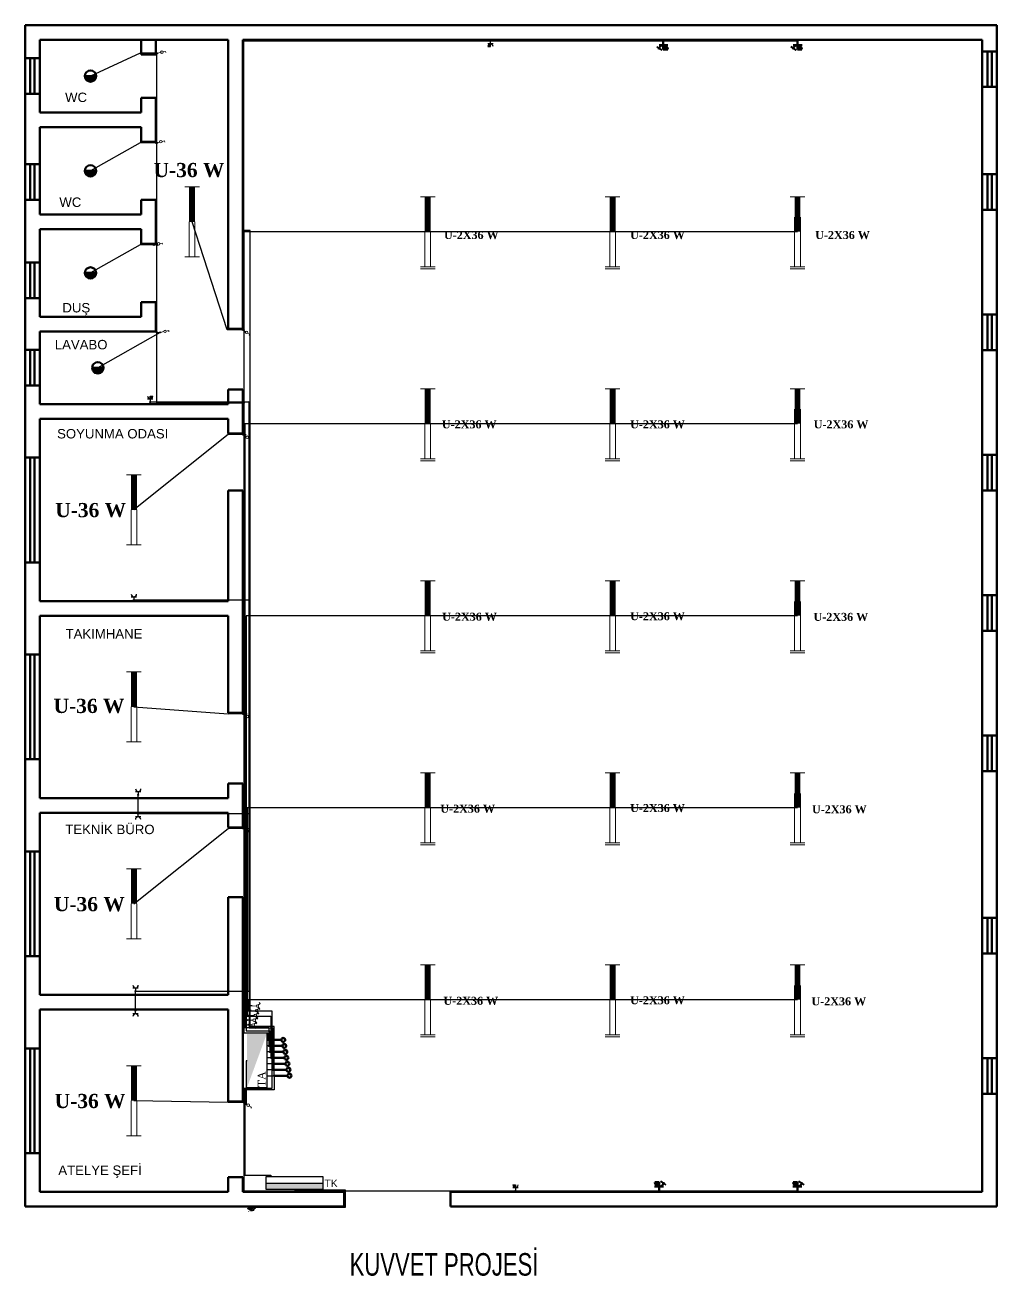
# Model space of a CAD drawing. Header units: millimetres. Extents: x -19303 to 6001, y -2568 to 3403.
# Drawn here: x -19303 to -14663, y -2568 to 3403 of the extents above; entities that cross this region are included whole.
import ezdxf

# ---------------------------------------------------------------- set-up
doc = ezdxf.new("R2010")
doc.units = ezdxf.units.MM
doc.linetypes.add('DASHED', pattern=[19.05, 12.7, -6.35])
for name, color, linetype in [('AnaHat', 11, 'Continuous'), ('AydınlatmaT.', 1, 'Continuous'), ('Elektrik T.', 4, 'Continuous'), ('Müşterek', 131, 'Continuous'), ('S', 2, 'Continuous'), ('YazılarY.', 7, 'Continuous')]:
    doc.layers.add(name, color=color, linetype=linetype)
for name, color, linetype, lineweight in [('ARMATUR', 3, 'Continuous', 20), ('Duvar', 7, 'Continuous', 20), ('EHAT-DATA', 120, 'DASHED', 20), ('ELK', 1, 'Continuous', 50), ('elk035', 3, 'Continuous', 30), ('OK', 51, 'Continuous', 20), ('pencere', 80, 'Continuous', 18), ('PRİZ-1', 4, 'Continuous', 50)]:
    doc.layers.add(name, color=color, linetype=linetype, lineweight=lineweight)
doc.styles.add('ALT', font='times.ttf', dxfattribs={"height": 20})
doc.styles.add('MEKAN', font='times.ttf')
doc.styles.add('MtXpl_Times_New_Roma', font='times.ttf')
doc.styles.get("Standard").update_dxf_attribs({"font": 'arial.ttf'})
doc.styles.add('style1', font='arial.ttf')

# ---------------------------------------------------------------- blocks, each defined once
blk = doc.blocks.new('C_ARMATUR')
at = {"layer": 'ELK'}
blk.add_hatch(color=256, dxfattribs=at).paths.add_polyline_path([(-9, 9, 0.198912), (-12.8, 0), (12.8, 0, 0.668179)])
blk.add_line((-12.8, 0), (12.8, 0), dxfattribs=at)
blk.add_lwpolyline([(-9, 9, 1), (9, -9, 1)], format="xyb", close=True, dxfattribs=at)
blk = doc.blocks.new('YENİ ANAHTAR')
at = {"color": 1}
blk.add_line((0, 5), (0, 20), dxfattribs=at)
for p, q in [((-10.6, -10.6), (-14.1, -7.1)), ((-3.5, -3.6), (-10.6, -10.6)), ((3.5, -3.6), (10.6, -10.6)), ((3.5, -3.6), (10.6, -10.6)), ((3.5, -3.6), (10.6, -10.6)), ((3.5, -3.6), (10.6, -10.6)), ((10.6, -10.6), (14.1, -7.1)), ((10.6, -10.6), (14.1, -7.1)), ((10.6, -10.6), (14.1, -7.1)), ((10.6, -10.6), (14.1, -7.1))]:
    blk.add_line(p, q)
blk.add_circle((0, 0), 5)
blk = doc.blocks.new('*U5')
at = {"color": 1}
blk.add_line((0, 5), (0, 20), dxfattribs=at)
for p, q in [((-10.6, -10.6), (-14.1, -7.1)), ((-3.5, -3.6), (-10.6, -10.6)), ((3.5, -3.6), (10.6, -10.6)), ((3.5, -3.6), (10.6, -10.6)), ((3.5, -3.6), (10.6, -10.6)), ((3.5, -3.6), (10.6, -10.6)), ((10.6, -10.6), (14.1, -7.1)), ((10.6, -10.6), (14.1, -7.1)), ((10.6, -10.6), (14.1, -7.1)), ((10.6, -10.6), (14.1, -7.1))]:
    blk.add_line(p, q)
blk.add_circle((0, 0), 5)
blk = doc.blocks.new('B')
at = {"layer": 'elk035'}
blk.add_hatch(color=256, dxfattribs=at).paths.add_polyline_path([(2.5, 0, 1), (-2.5, 0, 1)])
blk.add_circle((0, 0), 2.5, dxfattribs=at)
blk = doc.blocks.new('*U6')
at = {"color": 1}
blk.add_line((0, 5), (0, 20), dxfattribs=at)
for p, q in [((0, -15), (-5, -15)), ((0, -15), (-5, -15)), ((0, -5), (0, -15)), ((0, -5), (0, -15))]:
    blk.add_line(p, q)
blk.add_circle((0, 0), 5)
blk = doc.blocks.new('ETANŞ PRİZ')
at = {"layer": 'PRİZ-1'}
blk.add_hatch(color=256, dxfattribs=at).paths.add_polyline_path([(-12, -24), (0, -24), (0, -12, 0.414214)])
for p, q in [((0, -24), (0, 0)), ((11.8, -12), (-12.8, -12)), ((-12, -24), (0, -24)), ((0, -12), (11.8, -12))]:
    blk.add_line(p, q, dxfattribs=at)
blk.add_arc((0, -24), 12, 0, 180, dxfattribs=at)
at = {"layer": 'EHAT-DATA', "flags": 3}
blk.add_attdef('ETANŞ-PRİZ', (24.8, -22.4), '', height=10, dxfattribs=at)

msp = doc.modelspace()

# ---------------------------------------------------------------- hatches: boundary and pattern name
at = {"ltscale": 1.5}
h = msp.add_hatch(color=3, dxfattribs=at)
h.paths.add_polyline_path([(-18225.5, -2237.9), (-18241.1, -2245.8), (-18225.5, -2245.8)])
h.paths.add_polyline_path([(-18225.5, -2245.8), (-18241.1, -2245.8), (-18225.5, -2253.6)])
at = {"layer": 'AnaHat'}
h = msp.add_hatch(color=256, dxfattribs=at)
h.dxf.hatch_style = 1
h.paths.add_polyline_path([(-17880.2, -2156.1), (-17880.2, -2124.7), (-18151.5, -2124.7), (-18151.5, -2156.1)])
at = {"layer": 'Elektrik T.'}
h = msp.add_hatch(color=256, dxfattribs=at)
h.dxf.hatch_style = 1
h.paths.add_polyline_path([(-17080.8, 3313.1, 0.414205), (-17093.4, 3300.5), (-17080.8, 3300.5)])
h = msp.add_hatch(color=256, dxfattribs=at)
h.dxf.hatch_style = 1
h.paths.add_polyline_path([(-18705.1, 1631.1), (-18705.1, 1618.5, 0.414205), (-18692.5, 1631.1)])
h = msp.add_hatch(color=256, dxfattribs=at)
h.dxf.hatch_style = 1
h.paths.add_polyline_path([(-16961.5, -2133.9), (-16974.1, -2133.9, 0.414205), (-16961.5, -2146.5)])
at = {"layer": 'YazılarY.', "lineweight": 60}
msp.add_hatch(color=2, dxfattribs=at).paths.add_polyline_path([(-18148.9, -1413), (-18242.5, -1413), (-18242.5, -1667.9)])

# ---------------------------------------------------------------- linework, layer by layer
at = {"linetype": 'Continuous', "lineweight": 211}
for p, q in [((-19302.7, 3333.3), (-19302.7, 3403.3)), ((-19302.7, 3403.3), (-14732.7, 3403.3)), ((-14732.7, 3403.3), (-14662.7, 3403.3)), ((-14662.7, 3403.3), (-14662.7, -2166.7)), ((-19302.7, -2236.7), (-19302.7, 3333.3)), ((-19232.7, 2985.8), (-19232.7, 3333.3)), ((-18332.7, 3333.3), (-19232.7, 3333.3)), ((-18747.7, 3333.3), (-18747.7, 3263.3)), ((-18677.7, 3263.3), (-18677.7, 3333.3)), ((-18332.7, 1953.8), (-18332.7, 3333.3)), ((-18262.7, 3333.3), (-14732.7, 3333.3)), ((-18262.7, 1953.8), (-18262.7, 3333.3)), ((-14732.7, 3333.3), (-14732.7, -2166.7)), ((-19232.7, 3244.6), (-19302.7, 3244.6)), ((-19302.7, 3244.6), (-19302.7, 3074.6)), ((-19257.7, 3244.6), (-19277.7, 3244.6)), ((-19277.7, 3244.6), (-19277.7, 3074.6)), ((-19257.7, 3074.6), (-19257.7, 3244.6)), ((-19232.7, 3159.6), (-19232.7, 3244.6)), ((-18747.7, 3263.3), (-18677.7, 3263.3)), ((-14662.7, 3277.7), (-14732.7, 3277.7)), ((-14732.7, 3277.7), (-14732.7, 3107.7)), ((-14687.7, 3277.7), (-14707.7, 3277.7)), ((-14707.7, 3277.7), (-14707.7, 3107.7)), ((-14687.7, 3107.7), (-14687.7, 3277.7)), ((-14662.7, 3192.7), (-14662.7, 3277.7)), ((-14662.7, 3107.7), (-14662.7, 3192.7)), ((-19232.7, 3074.6), (-19232.7, 3159.6)), ((-14732.7, 3107.7), (-14662.7, 3107.7)), ((-19302.7, 3074.6), (-19232.7, 3074.6)), ((-19232.7, 2985.8), (-19232.7, 3074.6)), ((-18677.7, 3055.8), (-18747.7, 3055.8)), ((-18747.7, 3055.8), (-18747.7, 2985.8)), ((-18677.7, 2985.8), (-18677.7, 3055.8)), ((-18747.7, 2985.8), (-19232.7, 2985.8)), ((-18677.7, 2845.8), (-18677.7, 2985.8)), ((-19232.7, 2498.3), (-19232.7, 2915.8)), ((-19232.7, 2568.3), (-19232.7, 2915.8)), ((-19232.7, 2915.8), (-18747.7, 2915.8)), ((-18747.7, 2915.8), (-18747.7, 2845.8)), ((-18747.7, 2845.8), (-18677.7, 2845.8)), ((-19232.7, 2738.3), (-19302.7, 2738.3)), ((-19302.7, 2738.3), (-19302.7, 2568.3)), ((-19257.7, 2738.3), (-19277.7, 2738.3)), ((-19277.7, 2738.3), (-19277.7, 2568.3)), ((-19257.7, 2568.3), (-19257.7, 2738.3)), ((-19232.7, 2653.3), (-19232.7, 2738.3)), ((-14662.7, 2691.7), (-14732.7, 2691.7)), ((-14732.7, 2691.7), (-14732.7, 2521.7)), ((-14687.7, 2691.7), (-14707.7, 2691.7)), ((-14707.7, 2691.7), (-14707.7, 2521.7)), ((-14687.7, 2521.7), (-14687.7, 2691.7)), ((-14662.7, 2606.7), (-14662.7, 2691.7)), ((-19232.7, 2568.3), (-19232.7, 2653.3)), ((-19302.7, 2568.3), (-19232.7, 2568.3)), ((-19232.7, 2498.3), (-19232.7, 2587.1)), ((-18677.7, 2568.3), (-18747.7, 2568.3)), ((-18747.7, 2568.3), (-18747.7, 2498.3)), ((-18677.7, 2498.3), (-18677.7, 2568.3)), ((-14662.7, 2521.7), (-14662.7, 2606.7)), ((-14732.7, 2521.7), (-14662.7, 2521.7)), ((-18747.7, 2498.3), (-19232.7, 2498.3)), ((-18677.7, 2358.3), (-18677.7, 2498.3)), ((-19232.7, 2010.8), (-19232.7, 2428.3)), ((-19232.7, 2080.8), (-19232.7, 2428.3)), ((-19232.7, 2428.3), (-18747.7, 2428.3)), ((-18747.7, 2428.3), (-18747.7, 2358.3)), ((-18747.7, 2358.3), (-18677.7, 2358.3)), ((-19232.7, 2269.6), (-19302.7, 2269.6)), ((-19302.7, 2269.6), (-19302.7, 2099.6)), ((-19257.7, 2269.6), (-19277.7, 2269.6)), ((-19277.7, 2269.6), (-19277.7, 2099.6)), ((-19257.7, 2099.6), (-19257.7, 2269.6)), ((-19232.7, 2184.6), (-19232.7, 2269.6)), ((-19232.7, 2099.6), (-19232.7, 2184.6)), ((-19302.7, 2099.6), (-19232.7, 2099.6)), ((-19232.7, 2010.8), (-19232.7, 2099.6)), ((-18677.7, 2080.8), (-18747.7, 2080.8)), ((-18747.7, 2080.8), (-18747.7, 2010.8)), ((-18677.7, 2010.8), (-18677.7, 2080.8)), ((-18747.7, 2010.8), (-19232.7, 2010.8)), ((-18677.7, 1940.8), (-18677.7, 2010.8)), ((-14662.7, 2021.7), (-14732.7, 2021.7)), ((-14732.7, 2021.7), (-14732.7, 1851.7)), ((-14687.7, 2021.7), (-14707.7, 2021.7)), ((-14707.7, 2021.7), (-14707.7, 1851.7)), ((-14687.7, 1851.7), (-14687.7, 2021.7)), ((-14662.7, 1936.7), (-14662.7, 2021.7)), ((-19232.7, 1593.3), (-19232.7, 1940.8)), ((-19232.7, 1940.8), (-18677.7, 1940.8)), ((-18262.7, 1953.8), (-18332.7, 1953.8)), ((-14662.7, 1851.7), (-14662.7, 1936.7)), ((-19232.7, 1852.1), (-19302.7, 1852.1)), ((-19302.7, 1852.1), (-19302.7, 1682.1)), ((-19257.7, 1852.1), (-19277.7, 1852.1)), ((-19277.7, 1852.1), (-19277.7, 1682.1)), ((-19257.7, 1682.1), (-19257.7, 1852.1)), ((-19232.7, 1767.1), (-19232.7, 1852.1)), ((-14732.7, 1851.7), (-14662.7, 1851.7)), ((-19232.7, 1682.1), (-19232.7, 1767.1)), ((-19302.7, 1682.1), (-19232.7, 1682.1)), ((-18262.7, 1663.3), (-18332.7, 1663.3)), ((-18332.7, 1663.3), (-18332.7, 1593.3)), ((-18262.7, 1593.3), (-18262.7, 1663.3)), ((-18332.7, 1593.3), (-19232.7, 1593.3)), ((-18262.7, 1523.3), (-18262.7, 1593.3)), ((-19232.7, 653.3), (-19232.7, 1523.3)), ((-19232.7, 1523.3), (-18332.7, 1523.3)), ((-18332.7, 1523.3), (-18332.7, 1453.3)), ((-18262.7, 1453.3), (-18262.7, 1523.3)), ((-18332.7, 1453.3), (-18262.7, 1453.3)), ((-19232.7, 1338.3), (-19302.7, 1338.3)), ((-19302.7, 1338.3), (-19302.7, 838.3)), ((-19257.7, 1338.3), (-19277.7, 1338.3)), ((-19277.7, 1338.3), (-19277.7, 838.3)), ((-19257.7, 838.3), (-19257.7, 1338.3)), ((-19232.7, 1088.3), (-19232.7, 1338.3)), ((-14662.7, 1351.7), (-14732.7, 1351.7)), ((-14732.7, 1351.7), (-14732.7, 1181.7)), ((-14687.7, 1351.7), (-14707.7, 1351.7)), ((-14707.7, 1351.7), (-14707.7, 1181.7)), ((-14687.7, 1181.7), (-14687.7, 1351.7)), ((-14662.7, 1266.7), (-14662.7, 1351.7)), ((-14662.7, 1181.7), (-14662.7, 1266.7)), ((-18262.7, 1181.5), (-18332.7, 1181.5)), ((-18332.7, 653.3), (-18332.7, 1181.5)), ((-18262.7, 583.3), (-18262.7, 1181.5)), ((-14732.7, 1181.7), (-14662.7, 1181.7)), ((-19232.7, 838.3), (-19232.7, 1088.3)), ((-19302.7, 838.3), (-19232.7, 838.3)), ((-19232.7, 653.3), (-19232.7, 838.3)), ((-14662.7, 681.7), (-14732.7, 681.7)), ((-14732.7, 681.7), (-14732.7, 511.7)), ((-14687.7, 681.7), (-14707.7, 681.7)), ((-14707.7, 681.7), (-14707.7, 511.7)), ((-14687.7, 511.7), (-14687.7, 681.7)), ((-14662.7, 596.7), (-14662.7, 681.7)), ((-19232.7, 653.3), (-18332.7, 653.3)), ((-19232.7, -286.7), (-19232.7, 583.3)), ((-19232.7, 583.3), (-18332.7, 583.3)), ((-18332.7, 583.3), (-18332.7, 120)), ((-18262.7, 120), (-18262.7, 583.3)), ((-14662.7, 511.7), (-14662.7, 596.7)), ((-14732.7, 511.7), (-14662.7, 511.7)), ((-19232.7, 398.3), (-19302.7, 398.3)), ((-19302.7, 398.3), (-19302.7, -101.7)), ((-19257.7, 398.3), (-19277.7, 398.3)), ((-19277.7, 398.3), (-19277.7, -101.7)), ((-19257.7, -101.7), (-19257.7, 398.3)), ((-19232.7, 148.3), (-19232.7, 398.3)), ((-19232.7, -101.7), (-19232.7, 148.3)), ((-18332.7, 120), (-18262.7, 120)), ((-14662.7, 11.7), (-14732.7, 11.7)), ((-14732.7, 11.7), (-14732.7, -158.3)), ((-14687.7, 11.7), (-14707.7, 11.7)), ((-14707.7, 11.7), (-14707.7, -158.3)), ((-14687.7, -158.3), (-14687.7, 11.7)), ((-14662.7, -73.3), (-14662.7, 11.7)), ((-19302.7, -101.7), (-19232.7, -101.7)), ((-19232.7, -286.7), (-19232.7, -101.7)), ((-14662.7, -158.3), (-14662.7, -73.3)), ((-14732.7, -158.3), (-14662.7, -158.3)), ((-18262.7, -216.7), (-18332.7, -216.7)), ((-18332.7, -216.7), (-18332.7, -286.7)), ((-18262.7, -286.7), (-18262.7, -216.7)), ((-18332.7, -286.7), (-19232.7, -286.7)), ((-18262.7, -426.7), (-18262.7, -286.7)), ((-19232.7, -1226.7), (-19232.7, -356.7)), ((-19232.7, -356.7), (-18332.7, -356.7)), ((-18332.7, -356.7), (-18332.7, -426.7)), ((-18332.7, -426.7), (-18262.7, -426.7)), ((-19232.7, -541.7), (-19302.7, -541.7)), ((-19302.7, -541.7), (-19302.7, -1041.7)), ((-19257.7, -541.7), (-19277.7, -541.7)), ((-19277.7, -541.7), (-19277.7, -1041.7)), ((-19257.7, -1041.7), (-19257.7, -541.7)), ((-19232.7, -791.7), (-19232.7, -541.7)), ((-18262.7, -759.5), (-18332.7, -759.5)), ((-18332.7, -759.5), (-18332.7, -1226.7)), ((-18262.7, -1226.7), (-18262.7, -759.5)), ((-19232.7, -1041.7), (-19232.7, -791.7)), ((-14662.7, -858.3), (-14732.7, -858.3)), ((-14732.7, -858.3), (-14732.7, -1028.3)), ((-14687.7, -858.3), (-14707.7, -858.3)), ((-14707.7, -858.3), (-14707.7, -1028.3)), ((-14687.7, -1028.3), (-14687.7, -858.3)), ((-14662.7, -943.3), (-14662.7, -858.3)), ((-14662.7, -1028.3), (-14662.7, -943.3)), ((-19302.7, -1041.7), (-19232.7, -1041.7)), ((-19232.7, -1226.7), (-19232.7, -1041.7)), ((-14732.7, -1028.3), (-14662.7, -1028.3)), ((-18332.7, -1226.7), (-19232.7, -1226.7)), ((-18262.7, -1296.7), (-18262.7, -1226.7)), ((-19232.7, -2166.7), (-19232.7, -1296.7)), ((-19232.7, -1296.7), (-18332.7, -1296.7)), ((-18332.7, -1296.7), (-18332.7, -1735.3)), ((-18262.7, -1735.3), (-18262.7, -1296.7)), ((-19232.7, -1481.7), (-19302.7, -1481.7)), ((-19302.7, -1481.7), (-19302.7, -1981.7)), ((-19257.7, -1481.7), (-19277.7, -1481.7)), ((-19277.7, -1481.7), (-19277.7, -1981.7)), ((-19257.7, -1981.7), (-19257.7, -1481.7)), ((-19232.7, -1731.7), (-19232.7, -1481.7)), ((-14662.7, -1528.3), (-14732.7, -1528.3)), ((-14732.7, -1528.3), (-14732.7, -1698.3)), ((-14687.7, -1528.3), (-14707.7, -1528.3)), ((-14707.7, -1528.3), (-14707.7, -1698.3)), ((-14687.7, -1698.3), (-14687.7, -1528.3)), ((-14662.7, -1613.3), (-14662.7, -1528.3)), ((-14662.7, -1698.3), (-14662.7, -1613.3)), ((-19232.7, -1981.7), (-19232.7, -1731.7)), ((-14732.7, -1698.3), (-14662.7, -1698.3)), ((-18332.7, -1735.3), (-18262.7, -1735.3)), ((-19302.7, -1981.7), (-19232.7, -1981.7)), ((-18262.7, -2096.7), (-18332.7, -2096.7)), ((-18332.7, -2096.7), (-18332.7, -2166.7)), ((-18262.7, -2166.7), (-18262.7, -2096.7)), ((-18332.7, -2166.7), (-19232.7, -2166.7)), ((-17778.6, -2166.7), (-18262.7, -2166.7)), ((-17778.6, -2166.7), (-17778.6, -2236.7)), ((-14732.7, -2166.7), (-17271.2, -2166.7)), ((-17271.2, -2166.7), (-17271.2, -2236.7)), ((-14662.7, -2166.7), (-14662.7, -2236.7)), ((-19232.7, -2236.7), (-19302.7, -2236.7)), ((-17778.6, -2236.7), (-19232.7, -2236.7)), ((-14662.7, -2236.7), (-17271.2, -2236.7))]:
    msp.add_line(p, q, dxfattribs=at)
at = {"color": 4, "linetype": 'Continuous'}
for p, q in [((-16287.3, 3299.5), (-16262.7, 3282.6)), ((-16286.7, 3300.5), (-16262, 3283.7)), ((-16286, 3301.5), (-16261.3, 3284.7)), ((-15647, 3299.6), (-15622.3, 3282.8)), ((-15646.3, 3300.6), (-15621.6, 3283.8)), ((-15645.6, 3301.6), (-15620.9, 3284.8)), ((-16244.3, -2135), (-16269, -2118.1)), ((-16243.6, -2133.9), (-16268.3, -2117.1)), ((-16242.9, -2132.9), (-16267.6, -2116.1)), ((-15584.9, -2134.8), (-15609.6, -2118)), ((-15584.2, -2133.8), (-15608.9, -2117)), ((-15583.5, -2132.8), (-15608.2, -2116))]:
    msp.add_line(p, q, dxfattribs=at)
at = {"color": 8, "ltscale": 1.5}
for p, q in [((-18241.1, -2245.8), (-18225.5, -2237.9)), ((-18241.1, -2245.8), (-18225.5, -2253.6)), ((-18225.5, -2237.9), (-18210.3, -2237.9)), ((-18225.5, -2237.9), (-18225.5, -2245.8)), ((-18210.3, -2237.9), (-18225.5, -2253.6)), ((-18225.5, -2237.9), (-18210.3, -2253.6)), ((-18225.5, -2253.6), (-18225.5, -2245.8)), ((-18225.5, -2253.6), (-18210.3, -2253.6)), ((-18210.3, -2237.9), (-18210.3, -2253.6))]:
    msp.add_line(p, q, dxfattribs=at)
at = {"layer": 'AnaHat'}
for p, q in [((-18242.5, -1540.5), (-18247.7, -1540.5)), ((-18151.5, -2124.7), (-17880.2, -2124.7))]:
    msp.add_line(p, q, dxfattribs=at)
at = {"layer": 'AnaHat', "color": 6}
for p, q in [((-18015.9, -2156.7), (-18015.9, -2156.1)), ((-18203.8, -2245.8), (-18210.3, -2245.8)), ((-18203.8, -2241.7), (-18203.8, -2245.8))]:
    msp.add_line(p, q, dxfattribs=at)
at = {"layer": 'AnaHat'}
msp.add_lwpolyline([(-18247.7, -1540.5), (-18247.7, -1745.3), (-18247.7, -1750.3), (-18252.7, -1750.3), (-18252.7, -2086.6), (-18252.7, -2086.6), (-18129.3, -2086.6), (-18129.3, -2093.4), (-18129.3, -2086.6)], dxfattribs=at)
msp.add_lwpolyline([(-18151.5, -2093.4), (-17880.2, -2093.4), (-17880.2, -2156.1), (-18151.5, -2156.1)], close=True, dxfattribs=at)
at = {"layer": 'AnaHat', "color": 6}
msp.add_lwpolyline([(-18015.9, -2156.7), (-17778.6, -2156.7), (-17773.6, -2156.7), (-17773.6, -2236.7), (-17773.6, -2241.7), (-18203.8, -2241.7)], dxfattribs=at)
at = {"layer": 'ARMATUR'}
for p, q in [((-18540, 2630.4), (-18470.4, 2630.4)), ((-17415, 2583.7), (-17345.4, 2583.7)), ((-16532.5, 2583.7), (-16462.9, 2583.7)), ((-15650, 2583.7), (-15580.4, 2583.7)), ((-15650, 2583.7), (-15580.4, 2583.7)), ((-18519.1, 2463.3), (-18519.1, 2296.3)), ((-18491.3, 2296.3), (-18491.3, 2463.3)), ((-15629.1, 2485.4), (-15629.1, 2318.4)), ((-15601.3, 2318.4), (-15601.3, 2485.4)), ((-17394.1, 2416.7), (-17394.1, 2249.6)), ((-17366.3, 2249.6), (-17366.3, 2416.7)), ((-16511.6, 2416.7), (-16511.6, 2249.6)), ((-16483.8, 2249.6), (-16483.8, 2416.7)), ((-15629.1, 2416.7), (-15629.1, 2249.6)), ((-15601.3, 2249.6), (-15601.3, 2416.7)), ((-18540, 2296.3), (-18470.4, 2296.3)), ((-17415, 2249.6), (-17345.4, 2249.6)), ((-17415, 2240), (-17345.4, 2240)), ((-16532.5, 2249.6), (-16462.9, 2249.6)), ((-16532.5, 2240), (-16462.9, 2240)), ((-15650, 2249.6), (-15580.4, 2249.6)), ((-15650, 2240), (-15580.4, 2240)), ((-17415, 1667.1), (-17345.4, 1667.1)), ((-16532.5, 1667.1), (-16462.9, 1667.1)), ((-15650, 1667.1), (-15580.4, 1667.1)), ((-15650, 1667.1), (-15580.4, 1667.1)), ((-15629.1, 1568.8), (-15629.1, 1401.7)), ((-15601.3, 1401.7), (-15601.3, 1568.8)), ((-17394.1, 1500), (-17394.1, 1333)), ((-17366.3, 1333), (-17366.3, 1500)), ((-16511.6, 1500), (-16511.6, 1333)), ((-16483.8, 1333), (-16483.8, 1500)), ((-15629.1, 1500), (-15629.1, 1333)), ((-15601.3, 1333), (-15601.3, 1500)), ((-17415, 1333), (-17345.4, 1333)), ((-17415, 1323.3), (-17345.4, 1323.3)), ((-16532.5, 1333), (-16462.9, 1333)), ((-16532.5, 1323.3), (-16462.9, 1323.3)), ((-15650, 1333), (-15580.4, 1333)), ((-15650, 1323.3), (-15580.4, 1323.3)), ((-18817.5, 1255.4), (-18747.9, 1255.4)), ((-18796.6, 1088.3), (-18796.6, 921.3)), ((-18768.8, 921.3), (-18768.8, 1088.3)), ((-18817.5, 921.3), (-18747.9, 921.3)), ((-17415, 750.4), (-17345.4, 750.4)), ((-16532.5, 750.4), (-16462.9, 750.4)), ((-15650, 750.4), (-15580.4, 750.4)), ((-15650, 750.4), (-15580.4, 750.4)), ((-15629.1, 652.1), (-15629.1, 485)), ((-15601.3, 485), (-15601.3, 652.1)), ((-17394.1, 583.3), (-17394.1, 416.3)), ((-17366.3, 416.3), (-17366.3, 583.3)), ((-16511.6, 583.3), (-16511.6, 416.3)), ((-16483.8, 416.3), (-16483.8, 583.3)), ((-15629.1, 583.3), (-15629.1, 416.3)), ((-15601.3, 416.3), (-15601.3, 583.3)), ((-17415, 416.3), (-17345.4, 416.3)), ((-17415, 406.6), (-17345.4, 406.6)), ((-16532.5, 416.3), (-16462.9, 416.3)), ((-16532.5, 406.6), (-16462.9, 406.6)), ((-15650, 416.3), (-15580.4, 416.3)), ((-15650, 406.6), (-15580.4, 406.6)), ((-18817.5, 315.4), (-18747.9, 315.4)), ((-18796.6, 148.3), (-18796.6, -18.7)), ((-18768.8, -18.7), (-18768.8, 148.3)), ((-18817.5, -18.7), (-18747.9, -18.7)), ((-17415, -166.3), (-17345.4, -166.3)), ((-16532.5, -166.3), (-16462.9, -166.3)), ((-15650, -166.3), (-15580.4, -166.3)), ((-15650, -166.3), (-15580.4, -166.3)), ((-15629.1, -264.6), (-15629.1, -431.6)), ((-15601.3, -431.6), (-15601.3, -264.6)), ((-17394.1, -333.3), (-17394.1, -500.4)), ((-17366.3, -500.4), (-17366.3, -333.3)), ((-16511.6, -333.3), (-16511.6, -500.4)), ((-16483.8, -500.4), (-16483.8, -333.3)), ((-15629.1, -333.3), (-15629.1, -500.4)), ((-15601.3, -500.4), (-15601.3, -333.3)), ((-17415, -500.4), (-17345.4, -500.4)), ((-17415, -510), (-17345.4, -510)), ((-16532.5, -500.4), (-16462.9, -500.4)), ((-16532.5, -510), (-16462.9, -510)), ((-15650, -500.4), (-15580.4, -500.4)), ((-15650, -510), (-15580.4, -510)), ((-18817.5, -624.6), (-18747.9, -624.6)), ((-18796.6, -791.7), (-18796.6, -958.7)), ((-18768.8, -958.7), (-18768.8, -791.7)), ((-18817.5, -958.7), (-18747.9, -958.7)), ((-17415, -1082.9), (-17345.4, -1082.9)), ((-16532.5, -1082.9), (-16462.9, -1082.9)), ((-15650, -1082.9), (-15580.4, -1082.9)), ((-15650, -1082.9), (-15580.4, -1082.9)), ((-15629.1, -1181.2), (-15629.1, -1348.3)), ((-15601.3, -1348.3), (-15601.3, -1181.2)), ((-17394.1, -1250), (-17394.1, -1417)), ((-17366.3, -1417), (-17366.3, -1250)), ((-16511.6, -1250), (-16511.6, -1417)), ((-16483.8, -1417), (-16483.8, -1250)), ((-15629.1, -1250), (-15629.1, -1417)), ((-15601.3, -1417), (-15601.3, -1250)), ((-17415, -1417), (-17345.4, -1417)), ((-17415, -1426.7), (-17345.4, -1426.7)), ((-16532.5, -1417), (-16462.9, -1417)), ((-16532.5, -1426.7), (-16462.9, -1426.7)), ((-15650, -1417), (-15580.4, -1417)), ((-15650, -1426.7), (-15580.4, -1426.7)), ((-18817.5, -1564.6), (-18747.9, -1564.6)), ((-18796.6, -1731.7), (-18796.6, -1898.7)), ((-18768.8, -1898.7), (-18768.8, -1731.7)), ((-18817.5, -1898.7), (-18747.9, -1898.7))]:
    msp.add_line(p, q, dxfattribs=at)
at = {"layer": 'ARMATUR', "const_width": 27.8}
for points in [[(-18505.2, 2630.4), (-18505.2, 2463.3)], [(-17380.2, 2583.7), (-17380.2, 2416.7)], [(-16497.7, 2583.7), (-16497.7, 2416.7)], [(-15615.2, 2583.7), (-15615.2, 2416.7)], [(-15615.2, 2583.7), (-15615.2, 2416.7)], [(-17380.2, 1667.1), (-17380.2, 1500)], [(-16497.7, 1667.1), (-16497.7, 1500)], [(-15615.2, 1667.1), (-15615.2, 1500)], [(-15615.2, 1667.1), (-15615.2, 1500)], [(-18782.7, 1255.4), (-18782.7, 1088.3)], [(-17380.2, 750.4), (-17380.2, 583.3)], [(-16497.7, 750.4), (-16497.7, 583.3)], [(-15615.2, 750.4), (-15615.2, 583.3)], [(-15615.2, 750.4), (-15615.2, 583.3)], [(-18782.7, 315.4), (-18782.7, 148.3)], [(-17380.2, -166.3), (-17380.2, -333.3)], [(-16497.7, -166.3), (-16497.7, -333.3)], [(-15615.2, -166.3), (-15615.2, -333.3)], [(-15615.2, -166.3), (-15615.2, -333.3)], [(-18782.7, -624.6), (-18782.7, -791.7)], [(-17380.2, -1082.9), (-17380.2, -1250)], [(-16497.7, -1082.9), (-16497.7, -1250)], [(-15615.2, -1082.9), (-15615.2, -1250)], [(-15615.2, -1082.9), (-15615.2, -1250)], [(-18782.7, -1564.6), (-18782.7, -1731.7)]]:
    msp.add_lwpolyline(points, dxfattribs=at)
at = {"layer": 'AydınlatmaT.'}
for p, q in [((-18672.7, 2498.3), (-18672.7, 2503.3)), ((-18672.7, 1935.8), (-18657.7, 1935.8)), ((-17380.2, -333.3), (-18242.7, -333.3)), ((-18242.7, -333.3), (-18242.7, -333.3)), ((-16497.7, -333.3), (-17380.2, -333.3)), ((-15615.2, -333.3), (-16497.7, -333.3)), ((-18237.7, -1250), (-18237.7, -1250)), ((-18217.7, -1279.2), (-18257.7, -1279.2)), ((-18222.7, -1301.5), (-18252.7, -1301.5)), ((-18227.7, -1324.3), (-18247.7, -1324.3)), ((-18232.7, -1346.8), (-18242.7, -1346.8)), ((-18123.9, -1669), (-18123.9, -1674)), ((-18257.7, -1674), (-18257.7, -1674))]:
    msp.add_line(p, q, dxfattribs=at)
for points in [[(-18672.7, 3268.3), (-18677.7, 3268.3), (-18747.7, 3268.3), (-18752.7, 3268.3), (-18990.2, 3159.6)], [(-18257.7, 1593.3), (-18257.7, 1598.3), (-18672.7, 1598.3), (-18672.7, 1598.3), (-18672.7, 2985.8), (-18672.7, 3268.3), (-18672.7, 3268.3), (-18672.7, 3268.3), (-18672.7, 3268.3)], [(-18672.7, 2840.8), (-18672.7, 2840.8), (-18747.7, 2840.8), (-18752.7, 2840.8), (-18990.2, 2707.1)], [(-18257.7, 1943.8), (-18257.7, 1948.8), (-18332.7, 1948.8), (-18337.7, 1948.8), (-18505.2, 2463.3)], [(-15615.2, 2416.7), (-16497.7, 2416.7), (-17380.2, 2416.7), (-18257.7, 2416.7), (-18257.7, 2416.7)], [(-18257.7, 2416.2), (-18257.7, -1408.4), (-18257.7, -1408.4), (-18143.9, -1408.4), (-18143.9, -1441.4), (-18148.9, -1441.4), (-18143.9, -1441.4), (-18143.9, -1441.4)], [(-18672.7, 2353.3), (-18672.7, 2353.3), (-18747.7, 2353.3), (-18752.7, 2353.3), (-18990.2, 2219.6)], [(-18657.7, 1935.8), (-18657.7, 1935.8), (-18955.2, 1767.1)], [(-18657.7, 1935.8), (-18657.7, 1935.8)], [(-15615.2, 1500), (-16497.7, 1500), (-17380.2, 1500), (-18252.7, 1500), (-18252.7, 1500)], [(-18252.7, 1500), (-18252.7, -1381.9), (-18138.9, -1381.9), (-18138.9, -1469.9), (-18148.9, -1469.9)], [(-18252.7, 1455.4), (-18252.7, 1453.3), (-18252.7, 1448.3), (-18332.7, 1448.3), (-18782.7, 1088.3)], [(-15615.2, 583.3), (-16497.7, 583.3), (-17380.2, 583.3), (-18247.7, 583.3), (-18247.7, 583.3)], [(-18247.7, 583.3), (-18247.7, -1398), (-18133.9, -1398), (-18133.9, -1498.3), (-18148.9, -1498.3)], [(-18782.7, 148.3), (-18332.7, 115)], [(-18247.7, 131.6), (-18247.7, 120), (-18247.7, 115), (-18332.7, 115)], [(-18242.7, -333.3), (-18242.7, -1328.8), (-18128.9, -1328.8), (-18128.9, -1526.8), (-18148.9, -1526.8)], [(-18782.7, -791.7), (-18332.7, -431.7)], [(-18242.7, -420), (-18242.7, -426.7), (-18242.7, -431.7), (-18332.7, -431.7)], [(-15615.2, -1250), (-16497.7, -1250), (-17380.2, -1250), (-18237.7, -1250)], [(-18237.7, -1250), (-18237.7, -1302.2), (-18123.9, -1302.2), (-18123.9, -1555.2), (-18148.9, -1555.2)], [(-18123.9, -1555.2), (-18123.9, -1674), (-18257.7, -1674), (-18257.7, -1735.3), (-18257.7, -1740.3), (-18332.7, -1740.3), (-18782.7, -1731.7)]]:
    msp.add_lwpolyline(points, dxfattribs=at)
at = {"layer": 'Elektrik T.'}
for p, q in [((-17093.4, 3300.5), (-17080.8, 3300.5)), ((-17080.8, 3300.5), (-17080.8, 3313.1)), ((-18705.1, 1618.5), (-18705.1, 1631.1)), ((-18705.1, 1631.1), (-18692.5, 1631.1)), ((-16974.1, -2133.9), (-16961.5, -2133.9)), ((-16961.5, -2133.9), (-16961.5, -2146.5))]:
    msp.add_line(p, q, dxfattribs=at)
at = {"layer": 'Elektrik T.', "color": 4}
for p, q in [((-17068.2, 3313.1), (-17093.3, 3313.1)), ((-17080.8, 3313.1), (-17080.8, 3328.3)), ((-18717.6, 1618.5), (-18692.5, 1618.5)), ((-18705.1, 1618.5), (-18705.1, 1603.3)), ((-18795.3, 673.5), (-18770.2, 673.5)), ((-18782.7, 673.5), (-18782.7, 658.3)), ((-18774.7, -255.9), (-18749.6, -255.9)), ((-18762.1, -255.9), (-18762.1, -271.1)), ((-18750.3, -376.9), (-18775.4, -376.9)), ((-18762.9, -376.9), (-18762.9, -361.7)), ((-18787.3, -1193.2), (-18762.2, -1193.2)), ((-18774.7, -1193.2), (-18774.7, -1208.5)), ((-18774.7, -1316.9), (-18774.7, -1301.7)), ((-18762.2, -1316.9), (-18787.3, -1316.9)), ((-16974, -2146.5), (-16948.9, -2146.5)), ((-16961.5, -2146.5), (-16961.5, -2161.7))]:
    msp.add_line(p, q, dxfattribs=at)
at = {"layer": 'Elektrik T.'}
for points in [[(-18148.9, -1612.1), (-18118.9, -1612.1), (-18113.9, -1612.1), (-18113.9, -1383), (-18113.9, -1378), (-18227.7, -1378), (-18227.7, -1378), (-18227.7, 2416.7), (-18227.7, 2421.7), (-18257.7, 2421.7), (-18257.7, 3328.3), (-18257.7, 3328.3), (-15615.2, 3328.3)], [(-18232.7, 658.3), (-18232.7, 1598.3), (-18232.7, 1603.3), (-18705.1, 1603.3)], [(-18232.7, 658.3), (-18782.7, 658.3)], [(-18774.7, -1301.7), (-18774.7, -1208.5), (-18242.7, -1208.5), (-18232.7, -1208.5), (-18232.7, 658.3), (-18232.7, -1383), (-18232.7, -1383), (-18123.9, -1383), (-18118.9, -1383), (-18118.9, -1583.7), (-18148.9, -1583.7)], [(-18232.7, 658.3), (-18232.7, -361.7), (-18762.9, -361.7), (-18762.1, -271.1)], [(-18113.9, -1612.1), (-18113.9, -1674), (-18113.9, -1679), (-18252.7, -1679), (-18252.7, -1679), (-18252.7, -1740.3), (-18252.7, -1745.3), (-18257.7, -1745.3), (-18257.7, -2161.7), (-18257.7, -2161.7), (-15615.2, -2161.7)]]:
    msp.add_lwpolyline(points, dxfattribs=at)
at = {"layer": 'Elektrik T.', "color": 4}
for centre, start, end in [((-17080.8, 3300.5), 90, 180), ((-17080.8, 3300.5), 0, 90), ((-18705.1, 1631.1), 180, 270), ((-18705.1, 1631.1), 270, 0), ((-18782.7, 686.1), 180, 270), ((-18782.7, 686.1), 270, 0), ((-18762.1, -243.3), 180, 270), ((-18762.1, -243.3), 270, 0), ((-18762.9, -389.5), 90, 180), ((-18762.9, -389.5), 0, 90), ((-18774.7, -1180.6), 180, 270), ((-18774.7, -1180.6), 270, 0), ((-18774.7, -1329.5), 90, 180), ((-18774.7, -1329.5), 0, 90), ((-16961.5, -2133.9), 180, 270), ((-16961.5, -2133.9), 270, 0)]:
    msp.add_arc(centre, 12.6, start, end, dxfattribs=at)
at = {"layer": 'Müşterek'}
msp.add_line((-18148.9, -1661.3), (-18148.9, -1661.3), dxfattribs=at)
at = {"layer": 'S', "color": 3}
for p in [(-18148.9, -1413), (-18242.8, -1669)]:
    msp.add_line(p, (-18148.9, -1669), dxfattribs=at)
at = {"layer": 'YazılarY.', "lineweight": 211}
for p, q in [((-18143.9, -1441.4), (-18079.8, -1441.4)), ((-18138.9, -1469.9), (-18074.8, -1469.9)), ((-18133.9, -1498.3), (-18069.8, -1498.3)), ((-18128.9, -1526.8), (-18064.8, -1526.8)), ((-18123.9, -1555.2), (-18059.8, -1555.2)), ((-18118.9, -1583.7), (-18054.8, -1583.7)), ((-18113.9, -1612.1), (-18049.8, -1612.1))]:
    msp.add_line(p, q, dxfattribs=at)
at = {"layer": 'YazılarY.', "color": 2, "lineweight": 211, "true_color": 0xf1eb1f}
for centre in [(-18070.2, -1441.4), (-18065.2, -1469.9), (-18060.2, -1498.3), (-18055.2, -1526.8), (-18050.2, -1555.2), (-18045.2, -1583.7), (-18040.2, -1612.1)]:
    msp.add_circle(centre, 9.55, dxfattribs=at)

# ---------------------------------------------------------------- block references
at = {"layer": 'AydınlatmaT.', "xscale": 2.125166557297248, "yscale": 2.125166557297248, "zscale": 2.125166557297248, "rotation": 180}
for p in [(-18990.2, 3159.6), (-18990.2, 2707.1), (-18990.2, 2219.6), (-18955.2, 1767.1)]:
    msp.add_blockref('C_ARMATUR', p, dxfattribs=at)
at = {"layer": 'Duvar'}
for p, rotation in [((-17080.7, 3328.2), 199.6047395526663), ((-16255.5, 3328.2), 199.6047395526663), ((-15615.1, 3328.2), 199.6047395526663), ((-18672.7, 3268.3), 109.6047395526662), ((-18677.7, 2840.9), 109.6047395526662), ((-18672.7, 2840.8), 109.6047395526662), ((-18688.3, 2353.3), 109.6047395526662), ((-18672.7, 2353.3), 109.6047395526662), ((-18672.7, 1935.8), 109.6047395526662), ((-18657.7, 1935.8), 109.6047395526662), ((-18265.3, 1948.8), 109.6047395526662), ((-18257.7, 1948.8), 109.6047395526662), ((-18705.2, 1603.5), 19.60473955266624), ((-18257.7, 1598.3), 109.6047395526662), ((-18232.6, 1603.2), 199.6047395526663), ((-18262.7, 1448.3), 109.6047395526662), ((-18252.7, 1448.3), 109.6047395526662), ((-18782.8, 658.5), 19.60473955266624), ((-18232.6, 658.2), 199.6047395526663), ((-18262.7, 115), 109.6047395526662), ((-18247.7, 115), 109.6047395526662), ((-18762.2, -271), 19.60473955266624), ((-18762.8, -361.8), 199.6047395526663), ((-18232.6, -361.8), 199.6047395526663), ((-18262.7, -431.7), 109.6047395526662), ((-18242.7, -431.7), 109.6047395526662), ((-18774.8, -1208.3), 19.60473955266624), ((-18232.6, -1208.6), 199.6047395526663), ((-18774.7, -1301.8), 199.6047395526663), ((-18257.7, -1279.2), 109.6047395526662), ((-18252.7, -1301.5), 109.6047395526662), ((-18247.7, -1324.3), 109.6047395526662), ((-18242.7, -1346.8), 109.6047395526662), ((-18237.7, -1369.3), 109.6047395526662), ((-18143.9, -1441.4), 109.6047395526662), ((-18138.9, -1469.9), 109.6047395526662), ((-18133.9, -1498.3), 109.6047395526662), ((-18128.9, -1526.8), 109.6047395526662), ((-18123.9, -1555.2), 109.6047395526662), ((-18118.9, -1583.7), 109.6047395526662), ((-18113.9, -1612.1), 109.6047395526662), ((-18113.9, -1612.1), 109.6047395526662), ((-18257.7, -1740.3), 109.6047395526662), ((-16961.5, -2161.5), 19.60473955266624), ((-16274.7, -2161.5), 19.60473955266624), ((-15615.3, -2161.5), 19.60473955266624)]:
    msp.add_blockref('B', p, dxfattribs=dict(at, rotation=rotation))
at = {"layer": 'OK', "xscale": -1.736539168416809, "yscale": 1.736539168416809, "zscale": 1.736539168416809}
for p in [(-16255.5, 3328.2), (-15615.2, 3328.3)]:
    msp.add_blockref('ETANŞ PRİZ', p, dxfattribs=at)
at = {"layer": 'OK'}
for name, p, xscale, yscale, zscale, rotation in [('*U6', (-18649.3, 3273.6), 1.2, 1.2, 1.2, 102.7617643779554), ('*U6', (-18654.3, 2846.2), 1.2, 1.2, 1.2, 102.7617643779554), ('*U6', (-18664.9, 2358.6), 1.2, 1.2, 1.2, 102.7617643779554), ('*U6', (-18634.3, 1941), 1.2, 1.2, 1.2, 102.7617643779554), ('*U6', (-18245, 1936), 1.2, 1.2, 1.2, 57.76176437795591), ('*U6', (-18242.4, 1435.5), 1.2, 1.2, 1.2, 57.76176437795591), ('*U6', (-18242.4, 102.3), 1.2, 1.2, 1.2, 57.76176437795591), ('*U6', (-18242.4, -444.5), 1.2, 1.2, 1.2, 57.76176437795591), ('YENİ ANAHTAR', (-18203.7, -1324.9), 1.2, 1.2, 1.2, 88.54256495596069), ('YENİ ANAHTAR', (-18198.7, -1302.1), 1.2, 1.2, 1.2, 88.54256495596069), ('*U5', (-18193.7, -1279.8), 1.2, 1.2, 1.2, 88.54256495596069), ('YENİ ANAHTAR', (-18213.7, -1369.9), 1.2, 1.2, 1.2, 88.54256495596069), ('YENİ ANAHTAR', (-18208.7, -1347.4), 1.2, 1.2, 1.2, 88.54256495596069), ('*U6', (-18237.4, -1753.1), 1.2, 1.2, 1.2, 57.76176437795591), ('ETANŞ PRİZ', (-16274.7, -2161.7), -1.736539168416809, 1.736539168416809, 1.736539168416809, 180), ('ETANŞ PRİZ', (-15615.3, -2161.5), -1.736539168416809, 1.736539168416809, 1.736539168416809, 180)]:
    msp.add_blockref(name, p, dxfattribs=dict(at, xscale=xscale, yscale=yscale, zscale=zscale, rotation=rotation))

# ---------------------------------------------------------------- texts
at = {"style": 'MtXpl_Times_New_Roma'}
msp.add_text('KOFRE', height=4.82, dxfattribs=at).set_placement((-18238.6, -2262.8, 0))
at = {"linetype": 'Continuous', "lineweight": 211, "char_height": 45, "attachment_point": 1}
for s, insert in [('WC', (-19111.4, 3080.7)), ('WC', (-19138.7, 2580)), ('DUŞ', (-19124.3, 2076.4)), ('LAVABO', (-19160.5, 1900.1))]:
    msp.add_mtext_dynamic_manual_height_columns(s, width=340.711, gutter_width=12.5, heights=[0], dxfattribs=dict(at, insert=insert))
for s, insert, width in [('SOYUNMA ODASI', (-19149.5, 1474.8), 693.922), ('TAKIMHANE', (-19109.1, 519.6), 340.711), ('TEKNİK BÜRO', (-19110.4, -414.1), 462.316), ('ATELYE ŞEFİ', (-19143.7, -2041), 555.9)]:
    msp.add_mtext(s, dxfattribs=dict(at, insert=insert, width=width))
at = {"layer": 'AnaHat', "insert": (-17872.9, -2108.5), "char_height": 34.95, "attachment_point": 1}
msp.add_mtext_dynamic_manual_height_columns('TK', width=61.824, gutter_width=31.2, heights=[0], dxfattribs=at)
at = {"layer": 'ARMATUR', "color": 3, "attachment_point": 9, "style": 'ALT'}
for s, insert, char_height, width in [('{\\fBookman Old Style|b1|i0|c162|p18;U-36 W}', (-18351.2, 2675.8), 67.682, 858.534), ('{\\fBookman Old Style|b1|i0|c162|p18;U-2X36 W}', (-17041.5, 2380.9), 38.196, 484.505), ('{\\fBookman Old Style|b1|i0|c162|p18;U-2X36 W}', (-16152.7, 2380.9), 38.196, 484.505), ('{\\fBookman Old Style|b1|i0|c162|p18;U-2X36 W}', (-15269.3, 2380.9), 38.196, 484.505), ('{\\fBookman Old Style|b1|i0|c162|p18;U-2X36 W}', (-17051.4, 1477.1), 38.196, 484.505), ('{\\fBookman Old Style|b1|i0|c162|p18;U-2X36 W}', (-16152.7, 1477.1), 38.196, 484.505), ('{\\fBookman Old Style|b1|i0|c162|p18;U-2X36 W}', (-15276.3, 1477.1), 38.196, 484.505), ('{\\fBookman Old Style|b1|i0|c162|p18;U-36 W}', (-18820.3, 1052.5), 67.682, 858.534), ('{\\fBookman Old Style|b1|i0|c162|p18;U-2X36 W}', (-17050.1, 558.7), 38.196, 484.505), ('{\\fBookman Old Style|b1|i0|c162|p18;U-2X36 W}', (-16152.7, 561.3), 38.196, 484.505), ('{\\fBookman Old Style|b1|i0|c162|p18;U-2X36 W}', (-15277.3, 558.1), 38.196, 484.505), ('{\\fBookman Old Style|b1|i0|c162|p18;U-36 W}', (-18828.4, 117.6), 67.682, 858.534), ('{\\fBookman Old Style|b1|i0|c162|p18;U-2X36 W}', (-17058.9, -357.7), 38.196, 484.505), ('{\\fBookman Old Style|b1|i0|c162|p18;U-2X36 W}', (-16152.7, -354.6), 38.196, 484.505), ('{\\fBookman Old Style|b1|i0|c162|p18;U-2X36 W}', (-15284.5, -360.4), 38.196, 484.505), ('{\\fBookman Old Style|b1|i0|c162|p18;U-36 W}', (-18826.7, -828.5), 67.682, 858.534), ('{\\fBookman Old Style|b1|i0|c162|p18;U-2X36 W}', (-17043.9, -1274.8), 38.196, 484.505), ('{\\fBookman Old Style|b1|i0|c162|p18;U-2X36 W}', (-16152.7, -1272), 38.196, 484.505), ('{\\fBookman Old Style|b1|i0|c162|p18;U-2X36 W}', (-15287.2, -1277.2), 38.196, 484.505), ('{\\fBookman Old Style|b1|i0|c162|p18;U-36 W}', (-18823.1, -1768.3), 67.682, 858.534)]:
    msp.add_mtext(s, dxfattribs=dict(at, insert=insert, char_height=char_height, width=width))
at = {"layer": 'pencere', "style": 'style1', "width": 0.7}
msp.add_text('KUVVET PROJESİ', height=107.676, dxfattribs=at).set_placement((-17753, -2566.8))
at = {"layer": 'YazılarY.', "lineweight": 211, "char_height": 9.152, "attachment_point": 1, "rotation": 270}
for s, insert in [('{\\C9;\\c13289671;A1}', (-18065, -1434.4)), ('{\\C9;\\c13289671;A2}', (-18060, -1462.4)), ('{\\C9;\\c13289671;A3}', (-18055, -1491.2)), ('{\\C9;\\c13289671;A4}', (-18050, -1519.6)), ('{\\C9;\\c13289671;A5}', (-18045, -1548)), ('{\\C9;\\c13289671;P1}', (-18040, -1577)), ('{\\C9;\\c13289671;P2}', (-18035, -1604.9))]:
    msp.add_mtext_dynamic_manual_height_columns(s, width=20.968, gutter_width=45.8, heights=[0], dxfattribs=dict(at, insert=insert))
at = {"layer": 'YazılarY.', "color": 2, "insert": (-18191.3, -1667), "char_height": 37.65, "attachment_point": 1, "rotation": 90, "style": 'MEKAN'}
msp.add_mtext_dynamic_manual_height_columns('TA', width=206.249, gutter_width=47.1, heights=[0], dxfattribs=at)

doc.saveas('drawing.dxf')
